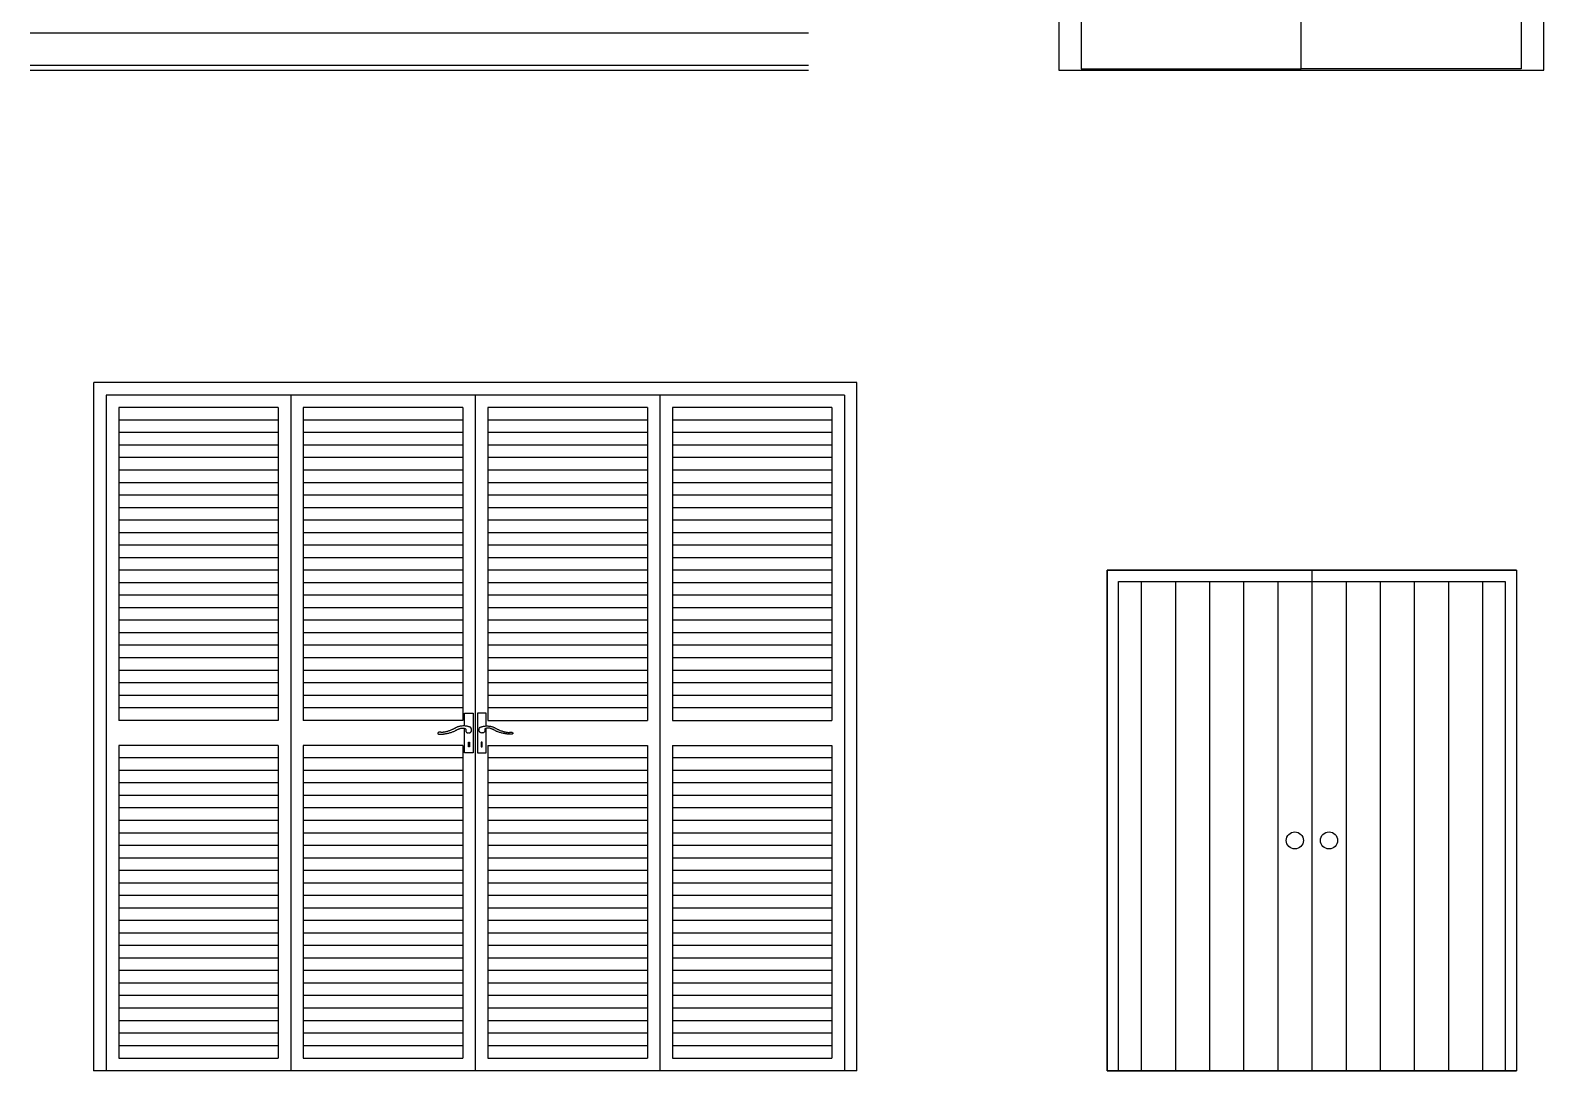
# Model space of a CAD drawing. Header units: inches. Extents: x -12530 to 36157, y 78659 to 110077.
# Drawn here: x 12834 to 18882, y 98031 to 102189 of the extents above; entities that cross this region are included whole.
import ezdxf

# ---------------------------------------------------------------- set-up
doc = ezdxf.new("R2010")
doc.units = ezdxf.units.IN
doc.header["$MEASUREMENT"] = 0
doc.layers.add('freecads.com', color=7, linetype='Continuous')

msp = doc.modelspace()

# ---------------------------------------------------------------- linework, layer by layer
at = {"layer": 'freecads.com'}
for p, q in [((16943.8, 104379.8), (16943.8, 102029.1)), ((18881.7, 102029.1), (18881.7, 104379.8)), ((17033.7, 104290), (17033.7, 102035.6)), ((17912.8, 102035.6), (17912.8, 104290)), ((17912.8, 102035.6), (17912.8, 104290)), ((18791.8, 104290), (18791.8, 102035.6)), ((16943.8, 102029.1), (18881.7, 102029.1)), ((17033.7, 102035.6), (17912.8, 102035.6)), ((17033.7, 102029.1), (18791.8, 102029.1)), ((18791.8, 102035.6), (17912.8, 102035.6)), ((13087.2, 98031.2), (13087.2, 100781.2)), ((16137.2, 100781.2), (13087.2, 100781.2)), ((16137.2, 98031.2), (16137.2, 100781.2)), ((13137.2, 100731.2), (13137.2, 98031.2)), ((16087.2, 100731.2), (13137.2, 100731.2)), ((13874.7, 100731.2), (13874.7, 98031.2)), ((14612.2, 100731.2), (14612.2, 98031.2)), ((15349.7, 100731.2), (15349.7, 98031.2)), ((16087.2, 100731.2), (16087.2, 98031.2)), ((13187.2, 100681.2), (13187.2, 99431.2)), ((13824.7, 100681.2), (13187.2, 100681.2)), ((13824.7, 100681.2), (13824.7, 99431.2)), ((14562.2, 100681.2), (13924.7, 100681.2)), ((13924.7, 100681.2), (13924.7, 99431.2)), ((14562.2, 100681.2), (14562.2, 99431.2)), ((15299.7, 100681.2), (14662.2, 100681.2)), ((14662.2, 100681.2), (14662.2, 99431.2)), ((15299.7, 100681.2), (15299.7, 99431.2)), ((16037.2, 100681.2), (15399.7, 100681.2)), ((15399.7, 100681.2), (15399.7, 99431.2)), ((16037.2, 100681.2), (16037.2, 99431.2)), ((13824.7, 100631.2), (13187.2, 100631.2)), ((13824.7, 100581.2), (13187.2, 100581.2)), ((14562.2, 100631.2), (13924.7, 100631.2)), ((14562.2, 100581.2), (13924.7, 100581.2)), ((15299.7, 100631.2), (14662.2, 100631.2)), ((15299.7, 100581.2), (14662.2, 100581.2)), ((16037.2, 100631.2), (15399.7, 100631.2)), ((16037.2, 100581.2), (15399.7, 100581.2)), ((13824.7, 100531.2), (13187.2, 100531.2)), ((14562.2, 100531.2), (13924.7, 100531.2)), ((15299.7, 100531.2), (14662.2, 100531.2)), ((16037.2, 100531.2), (15399.7, 100531.2)), ((13824.7, 100481.2), (13187.2, 100481.2)), ((14562.2, 100481.2), (13924.7, 100481.2)), ((15299.7, 100481.2), (14662.2, 100481.2)), ((16037.2, 100481.2), (15399.7, 100481.2)), ((13824.7, 100431.2), (13187.2, 100431.2)), ((14562.2, 100431.2), (13924.7, 100431.2)), ((15299.7, 100431.2), (14662.2, 100431.2)), ((16037.2, 100431.2), (15399.7, 100431.2)), ((13824.7, 100381.2), (13187.2, 100381.2)), ((14562.2, 100381.2), (13924.7, 100381.2)), ((15299.7, 100381.2), (14662.2, 100381.2)), ((16037.2, 100381.2), (15399.7, 100381.2)), ((13824.7, 100331.2), (13187.2, 100331.2)), ((13824.7, 100281.2), (13187.2, 100281.2)), ((14562.2, 100331.2), (13924.7, 100331.2)), ((14562.2, 100281.2), (13924.7, 100281.2)), ((15299.7, 100331.2), (14662.2, 100331.2)), ((15299.7, 100281.2), (14662.2, 100281.2)), ((16037.2, 100331.2), (15399.7, 100331.2)), ((16037.2, 100281.2), (15399.7, 100281.2)), ((13824.7, 100231.2), (13187.2, 100231.2)), ((14562.2, 100231.2), (13924.7, 100231.2)), ((15299.7, 100231.2), (14662.2, 100231.2)), ((16037.2, 100231.2), (15399.7, 100231.2)), ((13824.7, 100181.2), (13187.2, 100181.2)), ((14562.2, 100181.2), (13924.7, 100181.2)), ((15299.7, 100181.2), (14662.2, 100181.2)), ((16037.2, 100181.2), (15399.7, 100181.2)), ((13824.7, 100131.2), (13187.2, 100131.2)), ((14562.2, 100131.2), (13924.7, 100131.2)), ((15299.7, 100131.2), (14662.2, 100131.2)), ((16037.2, 100131.2), (15399.7, 100131.2)), ((13824.7, 100081.2), (13187.2, 100081.2)), ((14562.2, 100081.2), (13924.7, 100081.2)), ((15299.7, 100081.2), (14662.2, 100081.2)), ((16037.2, 100081.2), (15399.7, 100081.2)), ((13824.7, 100031.2), (13187.2, 100031.2)), ((13824.7, 99981.2), (13187.2, 99981.2)), ((14562.2, 100031.2), (13924.7, 100031.2)), ((14562.2, 99981.2), (13924.7, 99981.2)), ((15299.7, 100031.2), (14662.2, 100031.2)), ((15299.7, 99981.2), (14662.2, 99981.2)), ((16037.2, 100031.2), (15399.7, 100031.2)), ((16037.2, 99981.2), (15399.7, 99981.2)), ((18773.5, 100031.2, 0), (17137.2, 100031.2, 0)), ((17137.2, 100031.2, 0), (17137.2, 98031.3)), ((17137.2, 100031.2), (18773.5, 100031.2)), ((17137.2, 98031.3), (17137.2, 100031.2)), ((17182.6, 98031.3), (17182.6, 99985.7)), ((17182.6, 99985.7), (18728, 99985.7)), ((17273.5, 99985.7), (17273.5, 98031.2)), ((17409.9, 99985.7), (17409.9, 98031.2)), ((17546.3, 99985.7), (17546.3, 98031.2)), ((17682.6, 99985.7), (17682.6, 98031.2)), ((17819, 99985.7), (17819, 98031.2)), ((17955.3, 100031.2), (17955.3, 98031.2)), ((18091.7, 99985.7), (18091.7, 98031.2)), ((18228.1, 99985.7), (18228.1, 98031.2)), ((18364.4, 99985.7), (18364.4, 98031.2)), ((18500.8, 99985.7), (18500.8, 98031.2)), ((18637.1, 99985.7), (18637.1, 98031.2)), ((18728, 99985.7), (18728, 98031.3)), ((18773.5, 100031.2, 0), (18773.5, 98031.3)), ((18773.5, 100031.2), (18773.5, 98031.3)), ((13824.7, 99931.2), (13187.2, 99931.2)), ((14562.2, 99931.2), (13924.7, 99931.2)), ((15299.7, 99931.2), (14662.2, 99931.2)), ((16037.2, 99931.2), (15399.7, 99931.2)), ((13824.7, 99881.2), (13187.2, 99881.2)), ((14562.2, 99881.2), (13924.7, 99881.2)), ((15299.7, 99881.2), (14662.2, 99881.2)), ((16037.2, 99881.2), (15399.7, 99881.2)), ((13824.7, 99831.2), (13187.2, 99831.2)), ((14562.2, 99831.2), (13924.7, 99831.2)), ((15299.7, 99831.2), (14662.2, 99831.2)), ((16037.2, 99831.2), (15399.7, 99831.2)), ((13824.7, 99781.2), (13187.2, 99781.2)), ((13824.7, 99731.2), (13187.2, 99731.2)), ((14562.2, 99781.2), (13924.7, 99781.2)), ((14562.2, 99731.2), (13924.7, 99731.2)), ((15299.7, 99781.2), (14662.2, 99781.2)), ((15299.7, 99731.2), (14662.2, 99731.2)), ((16037.2, 99781.2), (15399.7, 99781.2)), ((16037.2, 99731.2), (15399.7, 99731.2)), ((13824.7, 99681.2), (13187.2, 99681.2)), ((14562.2, 99681.2), (13924.7, 99681.2)), ((15299.7, 99681.2), (14662.2, 99681.2)), ((16037.2, 99681.2), (15399.7, 99681.2)), ((13824.7, 99631.2), (13187.2, 99631.2)), ((14562.2, 99631.2), (13924.7, 99631.2)), ((15299.7, 99631.2), (14662.2, 99631.2)), ((16037.2, 99631.2), (15399.7, 99631.2)), ((13824.7, 99581.2), (13187.2, 99581.2)), ((14562.2, 99581.2), (13924.7, 99581.2)), ((15299.7, 99581.2), (14662.2, 99581.2)), ((16037.2, 99581.2), (15399.7, 99581.2)), ((13824.7, 99531.2), (13187.2, 99531.2)), ((14562.2, 99531.2), (13924.7, 99531.2)), ((15299.7, 99531.2), (14662.2, 99531.2)), ((16037.2, 99531.2), (15399.7, 99531.2)), ((13824.7, 99481.2), (13187.2, 99481.2)), ((13824.7, 99431.2), (13187.2, 99431.2)), ((14562.2, 99481.2), (13924.7, 99481.2)), ((14562.2, 99431.2), (13924.7, 99431.2)), ((14569.1, 99409), (14569.1, 99460.2)), ((14569.1, 99460.2), (14603.7, 99460.2)), ((14603.7, 99460.2), (14603.7, 99380.6)), ((14655.3, 99460.2), (14620.6, 99460.2)), ((14620.6, 99460.2), (14620.6, 99380.6)), ((14655.3, 99409), (14655.3, 99460.2)), ((15299.7, 99481.2), (14662.2, 99481.2)), ((14662.2, 99431.2), (15299.7, 99431.2)), ((16037.2, 99481.2), (15399.7, 99481.2)), ((15399.7, 99431.2), (16037.2, 99431.2)), ((14462.1, 99380.1), (14462, 99379.5)), ((14462, 99379.5), (14462.1, 99379)), ((14462.3, 99380.6), (14462.1, 99380.1)), ((14462.1, 99379), (14462.2, 99378.5)), ((14462.2, 99378.5), (14462.5, 99378.1)), ((14462.6, 99381.1), (14462.3, 99380.6)), ((14462.5, 99378.1), (14462.9, 99377.6)), ((14463, 99381.7), (14462.6, 99381.1)), ((14462.9, 99377.6), (14463.4, 99377.2)), ((14463.4, 99382.1), (14463, 99381.7)), ((14463.9, 99382.6), (14463.4, 99382.1)), ((14463.4, 99377.2), (14464, 99376.9)), ((14464.5, 99383), (14463.9, 99382.6)), ((14464, 99376.9), (14464.6, 99376.6)), ((14465.2, 99383.3), (14464.5, 99383)), ((14464.6, 99376.6), (14465.3, 99376.4)), ((14465.8, 99383.6), (14465.2, 99383.3)), ((14465.3, 99376.4), (14466.1, 99376.2)), ((14466.6, 99383.8), (14465.8, 99383.6)), ((14466.1, 99376.2), (14466.9, 99376.1)), ((14467.4, 99383.9), (14466.6, 99383.8)), ((14466.9, 99376.1), (14467.7, 99376)), ((14468.2, 99384), (14467.4, 99383.9)), ((14467.7, 99376), (14468.6, 99376)), ((14469, 99384), (14468.2, 99384)), ((14468.6, 99376), (14469.5, 99376)), ((14470, 99384), (14469, 99384)), ((14469.5, 99376), (14470.5, 99376)), ((14470.9, 99384), (14470, 99384)), ((14470.5, 99376), (14471.5, 99376.1)), ((14471.9, 99383.9), (14470.9, 99384)), ((14471.5, 99376.1), (14472.4, 99376.1)), ((14472.9, 99383.8), (14471.9, 99383.9)), ((14472.4, 99376.1), (14473.4, 99376.2)), ((14474, 99383.6), (14472.9, 99383.8)), ((14473.4, 99376.2), (14474.4, 99376.2)), ((14475.2, 99383.5), (14474, 99383.6)), ((14474.4, 99376.2), (14475.5, 99376.2)), ((14476.4, 99383.4), (14475.2, 99383.5)), ((14475.5, 99376.2), (14476.5, 99376.3)), ((14477.8, 99383.3), (14476.4, 99383.4)), ((14476.5, 99376.3), (14477.7, 99376.3)), ((14477.7, 99376.3), (14478.9, 99376.4)), ((14479.2, 99383.3), (14477.8, 99383.3)), ((14478.9, 99376.4), (14480.1, 99376.4)), ((14480.8, 99383.3), (14479.2, 99383.3)), ((14480.1, 99376.4), (14481.5, 99376.5)), ((14482.5, 99383.4), (14480.8, 99383.3)), ((14481.5, 99376.5), (14482.9, 99376.6)), ((14484.3, 99383.6), (14482.5, 99383.4)), ((14482.9, 99376.6), (14484.5, 99376.8)), ((14486.3, 99383.9), (14484.3, 99383.6)), ((14484.5, 99376.8), (14486.3, 99376.9)), ((14488.4, 99384.3), (14486.3, 99383.9)), ((14486.3, 99376.9), (14488.1, 99377.2)), ((14488.1, 99377.2), (14490.1, 99377.5)), ((14490.6, 99384.7), (14488.4, 99384.3)), ((14490.1, 99377.5), (14492.3, 99377.8)), ((14492.9, 99385.2), (14490.6, 99384.7)), ((14492.3, 99377.8), (14494.7, 99378.2)), ((14495.4, 99385.9), (14492.9, 99385.2)), ((14494.7, 99378.2), (14497.2, 99378.7)), ((14498, 99386.6), (14495.4, 99385.9)), ((14497.2, 99378.7), (14500, 99379.3)), ((14500.7, 99387.3), (14498, 99386.6)), ((14500, 99379.3), (14502.9, 99379.9)), ((14503.5, 99388.2), (14500.7, 99387.3)), ((14502.9, 99379.9), (14506, 99380.7)), ((14506.4, 99389.1), (14503.5, 99388.2)), ((14506, 99380.7), (14509.2, 99381.5)), ((14509.3, 99390.1), (14506.4, 99389.1)), ((14509.2, 99381.5), (14512.4, 99382.3)), ((14512.1, 99391.1), (14509.3, 99390.1)), ((14514.9, 99392.1), (14512.1, 99391.1)), ((14512.4, 99382.3), (14515.5, 99383.3)), ((14517.5, 99393.1), (14514.9, 99392.1)), ((14515.5, 99383.3), (14518.6, 99384.2)), ((14520, 99394.2), (14517.5, 99393.1)), ((14518.6, 99384.2), (14521.6, 99385.2)), ((14522.3, 99395.2), (14520, 99394.2)), ((14521.6, 99385.2), (14524.3, 99386.3)), ((14524.4, 99396.2), (14522.3, 99395.2)), ((14524.3, 99386.3), (14526.8, 99387.3)), ((14526.3, 99397.3), (14524.4, 99396.2)), ((14528.2, 99398.3), (14526.3, 99397.3)), ((14526.8, 99387.3), (14529.1, 99388.4)), ((14530, 99399.3), (14528.2, 99398.3)), ((14529.1, 99388.4), (14531.2, 99389.5)), ((14531.8, 99400.2), (14530, 99399.3)), ((14531.2, 99389.5), (14533.1, 99390.5)), ((14533.6, 99401.2), (14531.8, 99400.2)), ((14533.1, 99390.5), (14534.9, 99391.5)), ((14535.5, 99402.2), (14533.6, 99401.2)), ((14534.9, 99391.5), (14536.7, 99392.5)), ((14537.4, 99403.1), (14535.5, 99402.2)), ((14536.7, 99392.5), (14538.3, 99393.5)), ((14539.5, 99404), (14537.4, 99403.1)), ((14538.3, 99393.5), (14540, 99394.4)), ((14541.6, 99404.9), (14539.5, 99404)), ((14540, 99394.4), (14541.7, 99395.3)), ((14543.9, 99405.7), (14541.6, 99404.9)), ((14541.7, 99395.3), (14543.4, 99396.1)), ((14543.4, 99396.1), (14545.2, 99396.8)), ((14546.2, 99406.4), (14543.9, 99405.7)), ((14545.2, 99396.8), (14546.9, 99397.5)), ((14548.6, 99407.1), (14546.2, 99406.4)), ((14546.9, 99397.5), (14548.6, 99398.1)), ((14551.1, 99407.7), (14548.6, 99407.1)), ((14548.6, 99398.1), (14550.4, 99398.6)), ((14550.4, 99398.6), (14552.1, 99399.1)), ((14553.7, 99408.1), (14551.1, 99407.7)), ((14552.1, 99399.1), (14553.8, 99399.5)), ((14556.3, 99408.5), (14553.7, 99408.1)), ((14553.8, 99399.5), (14555.5, 99399.7)), ((14555.5, 99399.7), (14557.2, 99400)), ((14559, 99408.8), (14556.3, 99408.5)), ((14557.2, 99400), (14558.8, 99400.1)), ((14558.8, 99400.1), (14560.4, 99400.2)), ((14561.8, 99409), (14559, 99408.8)), ((14560.4, 99400.2), (14561.9, 99400.2)), ((14564.6, 99409), (14561.8, 99409)), ((14561.9, 99400.2), (14563.4, 99400.1)), ((14563.4, 99400.1), (14564.9, 99400)), ((14567.3, 99409), (14564.6, 99409)), ((14564.9, 99400), (14566.2, 99399.9)), ((14566.2, 99399.9), (14567.5, 99399.7)), ((14570, 99408.9), (14567.3, 99409)), ((14567.5, 99399.7), (14568.7, 99399.4)), ((14568.7, 99399.4), (14569.8, 99399.1)), ((14569.1, 99302.2), (14569.1, 99399.3)), ((14569.8, 99399.1), (14570.8, 99398.8)), ((14572.6, 99408.7), (14570, 99408.9)), ((14570.8, 99398.8), (14571.7, 99398.4)), ((14571.7, 99398.4), (14572.5, 99398)), ((14572.5, 99398), (14573.1, 99397.6)), ((14575.1, 99408.5), (14572.6, 99408.7)), ((14573.1, 99397.6), (14573.6, 99397.1)), ((14573.6, 99397.1), (14573.9, 99396.5)), ((14573.9, 99396.5), (14574.1, 99396)), ((14574, 99391.7), (14573.9, 99390.9)), ((14573.9, 99390.9), (14574, 99390)), ((14574.1, 99393.3), (14574, 99392.5)), ((14574, 99392.5), (14574, 99391.7)), ((14574, 99390), (14574.1, 99389.1)), ((14574.1, 99396), (14574.2, 99395.4)), ((14574.2, 99394), (14574.1, 99393.3)), ((14574.1, 99389.1), (14574.2, 99388.1)), ((14574.2, 99395.4), (14574.2, 99394.7)), ((14574.2, 99394.7), (14574.2, 99394)), ((14574.2, 99388.1), (14574.5, 99387.2)), ((14574.5, 99387.2), (14574.8, 99386.3)), ((14574.8, 99386.3), (14575.3, 99385.5)), ((14577.5, 99408.1), (14575.1, 99408.5)), ((14575.3, 99385.5), (14575.9, 99384.7)), ((14575.9, 99384.7), (14576.7, 99383.9)), ((14576.7, 99383.9), (14577.6, 99383.2)), ((14579.9, 99407.7), (14577.5, 99408.1)), ((14577.6, 99383.2), (14578.6, 99382.6)), ((14578.6, 99382.6), (14579.7, 99382)), ((14579.7, 99382), (14580.9, 99381.6)), ((14582.1, 99407.2), (14579.9, 99407.7)), ((14580.9, 99381.6), (14582.1, 99381.2)), ((14584.3, 99406.6), (14582.1, 99407.2)), ((14582.1, 99381.2), (14583.4, 99381)), ((14583.4, 99381), (14584.8, 99380.9)), ((14586.5, 99406), (14584.3, 99406.6)), ((14584.8, 99380.9), (14586.1, 99380.8)), ((14586.1, 99380.8), (14587.5, 99381)), ((14588.7, 99405.3), (14586.5, 99406)), ((14587.5, 99381), (14588.8, 99381.2)), ((14590.9, 99404.5), (14588.7, 99405.3)), ((14588.8, 99381.2), (14590.2, 99381.6)), ((14590.2, 99381.6), (14591.5, 99382.2)), ((14593.1, 99403.6), (14590.9, 99404.5)), ((14591.5, 99382.2), (14592.7, 99383)), ((14592.7, 99383), (14593.9, 99383.9)), ((14595.2, 99400.1), (14593.1, 99403.6)), ((14593.9, 99383.9), (14595, 99385)), ((14595, 99385), (14596, 99386.4)), ((14596.6, 99397), (14595.2, 99400.1)), ((14596, 99386.4), (14596.8, 99387.9)), ((14597.3, 99394.3), (14596.6, 99397)), ((14596.8, 99387.9), (14597.4, 99389.8)), ((14597.6, 99391.9), (14597.3, 99394.3)), ((14597.4, 99389.8), (14597.6, 99391.9)), ((14603.7, 99380.5), (14603.7, 99302.2)), ((14620.6, 99380.5), (14620.6, 99302.2)), ((14626.8, 99391.9), (14627, 99394.3)), ((14627, 99389.8), (14626.8, 99391.9)), ((14627, 99394.3), (14627.8, 99397)), ((14627.6, 99387.9), (14627, 99389.8)), ((14628.4, 99386.4), (14627.6, 99387.9)), ((14627.8, 99397), (14629.2, 99400.1)), ((14629.4, 99385), (14628.4, 99386.4)), ((14629.2, 99400.1), (14631.2, 99403.6)), ((14630.5, 99383.9), (14629.4, 99385)), ((14631.6, 99383), (14630.5, 99383.9)), ((14631.2, 99403.6), (14633.5, 99404.5)), ((14632.9, 99382.2), (14631.6, 99383)), ((14634.2, 99381.6), (14632.9, 99382.2)), ((14633.5, 99404.5), (14635.7, 99405.3)), ((14635.5, 99381.2), (14634.2, 99381.6)), ((14636.9, 99381), (14635.5, 99381.2)), ((14635.7, 99405.3), (14637.9, 99406)), ((14638.2, 99380.8), (14636.9, 99381)), ((14637.9, 99406), (14640.1, 99406.6)), ((14639.6, 99380.9), (14638.2, 99380.8)), ((14640.9, 99381), (14639.6, 99380.9)), ((14640.1, 99406.6), (14642.3, 99407.2)), ((14642.2, 99381.2), (14640.9, 99381)), ((14643.5, 99381.6), (14642.2, 99381.2)), ((14642.3, 99407.2), (14644.5, 99407.7)), ((14644.7, 99382), (14643.5, 99381.6)), ((14644.5, 99407.7), (14646.8, 99408.1)), ((14645.8, 99382.6), (14644.7, 99382)), ((14646.8, 99383.2), (14645.8, 99382.6)), ((14646.8, 99408.1), (14649.2, 99408.5)), ((14647.7, 99383.9), (14646.8, 99383.2)), ((14648.4, 99384.7), (14647.7, 99383.9)), ((14649, 99385.5), (14648.4, 99384.7)), ((14649.5, 99386.3), (14649, 99385.5)), ((14649.2, 99408.5), (14651.8, 99408.7)), ((14649.9, 99387.2), (14649.5, 99386.3)), ((14650.1, 99388.1), (14649.9, 99387.2)), ((14650.2, 99396), (14650.1, 99395.4)), ((14650.1, 99395.4), (14650.1, 99394.7)), ((14650.1, 99394.7), (14650.2, 99394)), ((14650.3, 99389.1), (14650.1, 99388.1)), ((14650.5, 99396.5), (14650.2, 99396)), ((14650.2, 99394), (14650.2, 99393.3)), ((14650.2, 99393.3), (14650.3, 99392.5)), ((14650.3, 99392.5), (14650.4, 99391.7)), ((14650.4, 99390), (14650.3, 99389.1)), ((14650.4, 99391.7), (14650.4, 99390.9)), ((14650.4, 99390.9), (14650.4, 99390)), ((14650.8, 99397.1), (14650.5, 99396.5)), ((14651.3, 99397.6), (14650.8, 99397.1)), ((14651.9, 99398), (14651.3, 99397.6)), ((14651.8, 99408.7), (14654.4, 99408.9)), ((14652.7, 99398.4), (14651.9, 99398)), ((14653.5, 99398.8), (14652.7, 99398.4)), ((14654.5, 99399.1), (14653.5, 99398.8)), ((14654.4, 99408.9), (14657.1, 99409)), ((14655.6, 99399.4), (14654.5, 99399.1)), ((14655.3, 99302.2), (14655.3, 99399.3)), ((14656.8, 99399.7), (14655.6, 99399.4)), ((14658.1, 99399.9), (14656.8, 99399.7)), ((14657.1, 99409), (14659.8, 99409)), ((14659.5, 99400), (14658.1, 99399.9)), ((14660.9, 99400.1), (14659.5, 99400)), ((14659.8, 99409), (14662.6, 99409)), ((14662.4, 99400.2), (14660.9, 99400.1)), ((14664, 99400.2), (14662.4, 99400.2)), ((14662.6, 99409), (14665.3, 99408.8)), ((14665.5, 99400.1), (14664, 99400.2)), ((14665.3, 99408.8), (14668, 99408.5)), ((14667.2, 99400), (14665.5, 99400.1)), ((14668.9, 99399.7), (14667.2, 99400)), ((14668, 99408.5), (14670.7, 99408.1)), ((14670.5, 99399.5), (14668.9, 99399.7)), ((14672.3, 99399.1), (14670.5, 99399.5)), ((14670.7, 99408.1), (14673.3, 99407.7)), ((14674, 99398.6), (14672.3, 99399.1)), ((14673.3, 99407.7), (14675.8, 99407.1)), ((14675.7, 99398.1), (14674, 99398.6)), ((14677.5, 99397.5), (14675.7, 99398.1)), ((14675.8, 99407.1), (14678.2, 99406.4)), ((14679.2, 99396.8), (14677.5, 99397.5)), ((14678.2, 99406.4), (14680.5, 99405.7)), ((14680.9, 99396.1), (14679.2, 99396.8)), ((14680.5, 99405.7), (14682.7, 99404.9)), ((14682.6, 99395.3), (14680.9, 99396.1)), ((14684.3, 99394.4), (14682.6, 99395.3)), ((14682.7, 99404.9), (14684.9, 99404)), ((14686, 99393.5), (14684.3, 99394.4)), ((14684.9, 99404), (14686.9, 99403.1)), ((14687.7, 99392.5), (14686, 99393.5)), ((14686.9, 99403.1), (14688.9, 99402.2)), ((14689.4, 99391.5), (14687.7, 99392.5)), ((14688.9, 99402.2), (14690.7, 99401.2)), ((14691.2, 99390.5), (14689.4, 99391.5)), ((14690.7, 99401.2), (14692.6, 99400.2)), ((14693.2, 99389.5), (14691.2, 99390.5)), ((14692.6, 99400.2), (14694.4, 99399.3)), ((14695.2, 99388.4), (14693.2, 99389.5)), ((14694.4, 99399.3), (14696.2, 99398.3)), ((14697.5, 99387.3), (14695.2, 99388.4)), ((14696.2, 99398.3), (14698, 99397.3)), ((14700, 99386.3), (14697.5, 99387.3)), ((14698, 99397.3), (14700, 99396.2)), ((14700, 99396.2), (14702.1, 99395.2)), ((14702.8, 99385.2), (14700, 99386.3)), ((14702.1, 99395.2), (14704.4, 99394.2)), ((14705.7, 99384.2), (14702.8, 99385.2)), ((14704.4, 99394.2), (14706.8, 99393.1)), ((14708.8, 99383.3), (14705.7, 99384.2)), ((14706.8, 99393.1), (14709.5, 99392.1)), ((14712, 99382.3), (14708.8, 99383.3)), ((14709.5, 99392.1), (14712.2, 99391.1)), ((14715.2, 99381.5), (14712, 99382.3)), ((14712.2, 99391.1), (14715.1, 99390.1)), ((14715.1, 99390.1), (14717.9, 99389.1)), ((14718.4, 99380.7), (14715.2, 99381.5)), ((14717.9, 99389.1), (14720.8, 99388.2)), ((14721.5, 99379.9), (14718.4, 99380.7)), ((14720.8, 99388.2), (14723.6, 99387.3)), ((14724.4, 99379.3), (14721.5, 99379.9)), ((14723.6, 99387.3), (14726.4, 99386.6)), ((14727.1, 99378.7), (14724.4, 99379.3)), ((14726.4, 99386.6), (14729, 99385.9)), ((14729.7, 99378.2), (14727.1, 99378.7)), ((14729, 99385.9), (14731.4, 99385.2)), ((14732, 99377.8), (14729.7, 99378.2)), ((14731.4, 99385.2), (14733.8, 99384.7)), ((14734.2, 99377.5), (14732, 99377.8)), ((14733.8, 99384.7), (14736, 99384.3)), ((14736.2, 99377.2), (14734.2, 99377.5)), ((14736, 99384.3), (14738.1, 99383.9)), ((14738.1, 99376.9), (14736.2, 99377.2)), ((14738.1, 99383.9), (14740, 99383.6)), ((14739.8, 99376.8), (14738.1, 99376.9)), ((14741.4, 99376.6), (14739.8, 99376.8)), ((14740, 99383.6), (14741.8, 99383.4)), ((14742.9, 99376.5), (14741.4, 99376.6)), ((14741.8, 99383.4), (14743.5, 99383.3)), ((14744.2, 99376.4), (14742.9, 99376.5)), ((14743.5, 99383.3), (14745.1, 99383.3)), ((14745.5, 99376.4), (14744.2, 99376.4)), ((14745.1, 99383.3), (14746.6, 99383.3)), ((14746.7, 99376.3), (14745.5, 99376.4)), ((14746.6, 99383.3), (14747.9, 99383.4)), ((14747.8, 99376.3), (14746.7, 99376.3)), ((14748.9, 99376.2), (14747.8, 99376.3)), ((14747.9, 99383.4), (14749.2, 99383.5)), ((14749.9, 99376.2), (14748.9, 99376.2)), ((14749.2, 99383.5), (14750.3, 99383.6)), ((14750.9, 99376.2), (14749.9, 99376.2)), ((14750.3, 99383.6), (14751.4, 99383.8)), ((14751.9, 99376.1), (14750.9, 99376.2)), ((14751.4, 99383.8), (14752.5, 99383.9)), ((14752.9, 99376.1), (14751.9, 99376.1)), ((14752.5, 99383.9), (14753.5, 99384)), ((14753.9, 99376), (14752.9, 99376.1)), ((14753.5, 99384), (14754.4, 99384)), ((14754.8, 99376), (14753.9, 99376)), ((14754.4, 99384), (14755.3, 99384)), ((14755.7, 99376), (14754.8, 99376)), ((14755.3, 99384), (14756.2, 99384)), ((14756.6, 99376), (14755.7, 99376)), ((14756.2, 99384), (14757, 99383.9)), ((14757.5, 99376.1), (14756.6, 99376)), ((14757, 99383.9), (14757.8, 99383.8)), ((14758.3, 99376.2), (14757.5, 99376.1)), ((14757.8, 99383.8), (14758.5, 99383.6)), ((14759, 99376.4), (14758.3, 99376.2)), ((14758.5, 99383.6), (14759.2, 99383.3)), ((14759.7, 99376.6), (14759, 99376.4)), ((14759.2, 99383.3), (14759.8, 99383)), ((14760.4, 99376.9), (14759.7, 99376.6)), ((14759.8, 99383), (14760.4, 99382.6)), ((14760.4, 99382.6), (14760.9, 99382.1)), ((14761, 99377.2), (14760.4, 99376.9)), ((14760.9, 99382.1), (14761.4, 99381.7)), ((14761.4, 99377.6), (14761, 99377.2)), ((14761.4, 99381.7), (14761.8, 99381.1)), ((14761.8, 99378.1), (14761.4, 99377.6)), ((14761.8, 99381.1), (14762.1, 99380.6)), ((14762.1, 99378.5), (14761.8, 99378.1)), ((14762.1, 99380.6), (14762.2, 99380.1)), ((14762.3, 99379), (14762.1, 99378.5)), ((14762.2, 99380.1), (14762.3, 99379.5)), ((14762.3, 99379.5), (14762.3, 99379)), ((13187.2, 99331.2), (13187.2, 98081.2)), ((13824.7, 99331.2), (13187.2, 99331.2)), ((13824.7, 99331.2), (13824.7, 98081.2)), ((13924.7, 99331.2), (13924.7, 98081.2)), ((14562.2, 99331.2), (13924.7, 99331.2)), ((14562.2, 99331.2), (14562.2, 98081.2)), ((14584.4, 99325), (14584.4, 99343.9)), ((14584.4, 99343.9), (14588.9, 99343.9)), ((14588.9, 99325), (14584.4, 99325)), ((14588.9, 99343.9), (14588.9, 99325)), ((14639.9, 99343.9), (14635.5, 99343.9)), ((14635.5, 99343.9), (14635.5, 99325)), ((14635.5, 99325), (14639.9, 99325)), ((14639.9, 99325), (14639.9, 99343.9)), ((14662.2, 99331.2), (14662.2, 98081.2)), ((14662.2, 99331.2), (15299.7, 99331.2)), ((15299.7, 99331.2), (15299.7, 98081.2)), ((15399.7, 99331.2), (15399.7, 98081.2)), ((15399.7, 99331.2), (16037.2, 99331.2)), ((16037.2, 99331.2), (16037.2, 98081.2)), ((13824.7, 99281.2), (13187.2, 99281.2)), ((14562.2, 99281.2), (13924.7, 99281.2)), ((14603.7, 99302.2), (14569.1, 99302.2)), ((14620.6, 99302.2), (14655.3, 99302.2)), ((15299.7, 99281.2), (14662.2, 99281.2)), ((16037.2, 99281.2), (15399.7, 99281.2)), ((13824.7, 99231.2), (13187.2, 99231.2)), ((14562.2, 99231.2), (13924.7, 99231.2)), ((15299.7, 99231.2), (14662.2, 99231.2)), ((16037.2, 99231.2), (15399.7, 99231.2)), ((13824.7, 99181.2), (13187.2, 99181.2)), ((13824.7, 99131.2), (13187.2, 99131.2)), ((14562.2, 99181.2), (13924.7, 99181.2)), ((14562.2, 99131.2), (13924.7, 99131.2)), ((15299.7, 99181.2), (14662.2, 99181.2)), ((15299.7, 99131.2), (14662.2, 99131.2)), ((16037.2, 99181.2), (15399.7, 99181.2)), ((16037.2, 99131.2), (15399.7, 99131.2)), ((13824.7, 99081.2), (13187.2, 99081.2)), ((14562.2, 99081.2), (13924.7, 99081.2)), ((15299.7, 99081.2), (14662.2, 99081.2)), ((16037.2, 99081.2), (15399.7, 99081.2)), ((13824.7, 99031.2), (13187.2, 99031.2)), ((14562.2, 99031.2), (13924.7, 99031.2)), ((15299.7, 99031.2), (14662.2, 99031.2)), ((16037.2, 99031.2), (15399.7, 99031.2)), ((13824.7, 98981.2), (13187.2, 98981.2)), ((14562.2, 98981.2), (13924.7, 98981.2)), ((15299.7, 98981.2), (14662.2, 98981.2)), ((16037.2, 98981.2), (15399.7, 98981.2)), ((13824.7, 98931.2), (13187.2, 98931.2)), ((14562.2, 98931.2), (13924.7, 98931.2)), ((15299.7, 98931.2), (14662.2, 98931.2)), ((16037.2, 98931.2), (15399.7, 98931.2)), ((13824.7, 98881.2), (13187.2, 98881.2)), ((13824.7, 98831.2), (13187.2, 98831.2)), ((14562.2, 98881.2), (13924.7, 98881.2)), ((14562.2, 98831.2), (13924.7, 98831.2)), ((15299.7, 98881.2), (14662.2, 98881.2)), ((15299.7, 98831.2), (14662.2, 98831.2)), ((16037.2, 98881.2), (15399.7, 98881.2)), ((16037.2, 98831.2), (15399.7, 98831.2)), ((13824.7, 98781.2), (13187.2, 98781.2)), ((14562.2, 98781.2), (13924.7, 98781.2)), ((15299.7, 98781.2), (14662.2, 98781.2)), ((16037.2, 98781.2), (15399.7, 98781.2)), ((13824.7, 98731.2), (13187.2, 98731.2)), ((14562.2, 98731.2), (13924.7, 98731.2)), ((15299.7, 98731.2), (14662.2, 98731.2)), ((16037.2, 98731.2), (15399.7, 98731.2)), ((13824.7, 98681.2), (13187.2, 98681.2)), ((14562.2, 98681.2), (13924.7, 98681.2)), ((15299.7, 98681.2), (14662.2, 98681.2)), ((16037.2, 98681.2), (15399.7, 98681.2)), ((13824.7, 98631.2), (13187.2, 98631.2)), ((13824.7, 98581.2), (13187.2, 98581.2)), ((14562.2, 98631.2), (13924.7, 98631.2)), ((14562.2, 98581.2), (13924.7, 98581.2)), ((15299.7, 98631.2), (14662.2, 98631.2)), ((15299.7, 98581.2), (14662.2, 98581.2)), ((16037.2, 98631.2), (15399.7, 98631.2)), ((16037.2, 98581.2), (15399.7, 98581.2)), ((13824.7, 98531.2), (13187.2, 98531.2)), ((14562.2, 98531.2), (13924.7, 98531.2)), ((15299.7, 98531.2), (14662.2, 98531.2)), ((16037.2, 98531.2), (15399.7, 98531.2)), ((13824.7, 98481.2), (13187.2, 98481.2)), ((14562.2, 98481.2), (13924.7, 98481.2)), ((15299.7, 98481.2), (14662.2, 98481.2)), ((16037.2, 98481.2), (15399.7, 98481.2)), ((13824.7, 98431.2), (13187.2, 98431.2)), ((14562.2, 98431.2), (13924.7, 98431.2)), ((15299.7, 98431.2), (14662.2, 98431.2)), ((16037.2, 98431.2), (15399.7, 98431.2)), ((13824.7, 98381.2), (13187.2, 98381.2)), ((14562.2, 98381.2), (13924.7, 98381.2)), ((15299.7, 98381.2), (14662.2, 98381.2)), ((16037.2, 98381.2), (15399.7, 98381.2)), ((13824.7, 98331.2), (13187.2, 98331.2)), ((13824.7, 98281.2), (13187.2, 98281.2)), ((14562.2, 98331.2), (13924.7, 98331.2)), ((14562.2, 98281.2), (13924.7, 98281.2)), ((15299.7, 98331.2), (14662.2, 98331.2)), ((15299.7, 98281.2), (14662.2, 98281.2)), ((16037.2, 98331.2), (15399.7, 98331.2)), ((16037.2, 98281.2), (15399.7, 98281.2)), ((13824.7, 98231.2), (13187.2, 98231.2)), ((14562.2, 98231.2), (13924.7, 98231.2)), ((15299.7, 98231.2), (14662.2, 98231.2)), ((16037.2, 98231.2), (15399.7, 98231.2)), ((13824.7, 98181.2), (13187.2, 98181.2)), ((14562.2, 98181.2), (13924.7, 98181.2)), ((15299.7, 98181.2), (14662.2, 98181.2)), ((16037.2, 98181.2), (15399.7, 98181.2)), ((13824.7, 98131.2), (13187.2, 98131.2)), ((14562.2, 98131.2), (13924.7, 98131.2)), ((15299.7, 98131.2), (14662.2, 98131.2)), ((16037.2, 98131.2), (15399.7, 98131.2)), ((13187.2, 98081.2), (13824.7, 98081.2)), ((13924.7, 98081.2), (14562.2, 98081.2)), ((14662.2, 98081.2), (15299.7, 98081.2)), ((15399.7, 98081.2), (16037.2, 98081.2)), ((16137.2, 98031.2), (13087.1, 98031.2)), ((18773.5, 98031.3), (17137.2, 98031.3)), ((17955.3, 98031.2), (17137.2, 98031.2)), ((17137.2, 98031.2), (18773.5, 98031.2)), ((17955.3, 98031.2), (18773.5, 98031.2))]:
    msp.add_line(p, q, dxfattribs=at)
at = {"layer": 'freecads.com', "ltscale": 0.5}
for p, q in [((12833.8, 102179.1), (15943.8, 102179.1)), ((12833.8, 102049.1), (15943.8, 102049.1)), ((12833.8, 102029.1), (15943.8, 102029.1))]:
    msp.add_line(p, q, dxfattribs=at)
at = {"layer": 'freecads.com'}
for centre in [(17887, 98951.6), (18023.7, 98951.6)]:
    msp.add_circle(centre, 34.1, dxfattribs=at)

doc.saveas('drawing.dxf')
